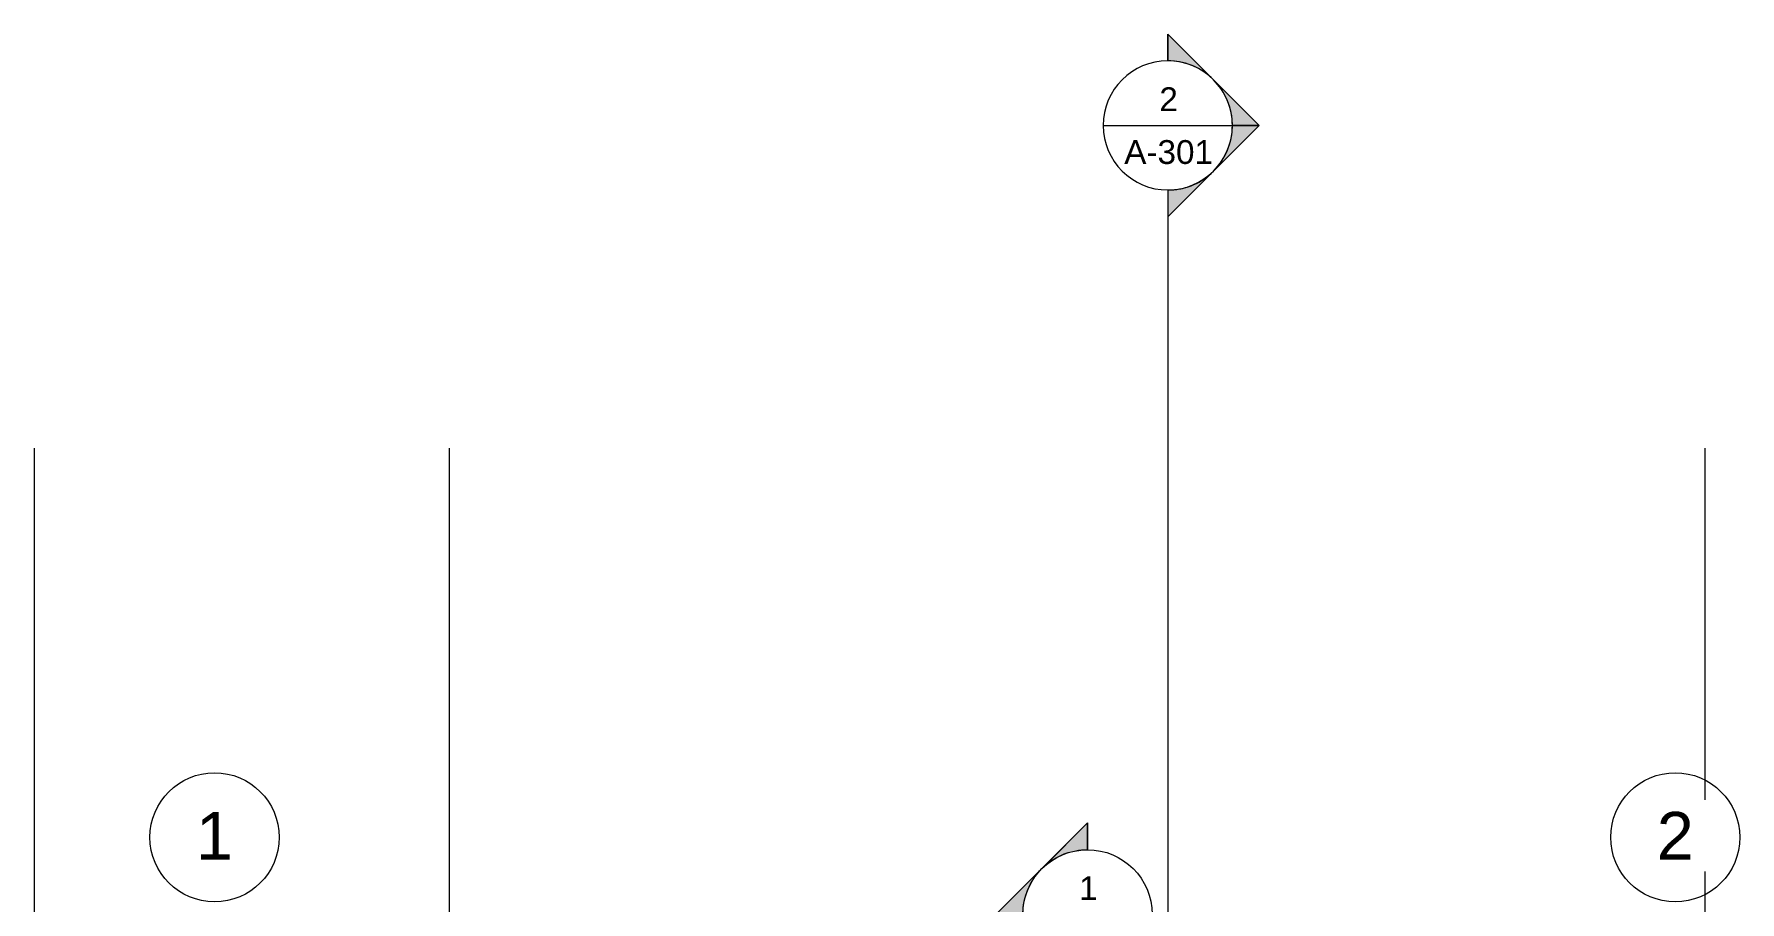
# Model space of a CAD drawing. Header units: inches. Extents: x 21806 to 26875, y -23174 to -20350.
# Drawn here: x 21983 to 22828, y -20780 to -20350 of the extents above; entities that cross this region are included whole.
import ezdxf

# ---------------------------------------------------------------- set-up
doc = ezdxf.new("R2010")
doc.units = ezdxf.units.IN
doc.header["$MEASUREMENT"] = 0
for name, color, linetype, lineweight in [('A-DETL', 90, 'Continuous', 9), ('Conc', 7, 'Continuous', 9), ('EOP-PR', 4, 'Continuous', 9), ('G-ANNO-SYMB', 111, 'Continuous', 9), ('S-GRID-IDEN', 1, 'Continuous', 9)]:
    doc.layers.add(name, color=color, linetype=linetype, lineweight=lineweight)
doc.styles.add('Arial', font='arial.ttf', dxfattribs={"height": 11.802395})
doc.styles.add('Arial_1', font='arial.ttf', dxfattribs={"height": 23.60479})

# ---------------------------------------------------------------- blocks, each defined once
blk = doc.blocks.new('Grid - Grid Head - Circle-14747-First Floor Plan')
at = {"layer": 'S-GRID-IDEN'}
blk.add_circle((0, 0), 0.25, dxfattribs=at)
blk = doc.blocks.new('Section - Section Head - Filled-1526-First Floor Plan')
at = {"layer": 'G-ANNO-SYMB'}
h = blk.add_hatch(color=256, dxfattribs=at)
edge = h.paths.add_edge_path(flags=0)
edge.add_line((-0.4268, 0.1768), (-0.25, 0.3536))
edge.add_line((-0.25, 0.3536), (-0.25, 0.25))
edge.add_arc((-0.25, 0), 0.25, 90, 135)
h = blk.add_hatch(color=256, dxfattribs=at)
edge = h.paths.add_edge_path(flags=0)
edge.add_arc((-0.25, 0), 0.25, 45, 90)
edge.add_line((-0.25, 0.25), (-0.25, 0.3536))
edge.add_line((-0.25, 0.3536), (-0.0732, 0.1768))
h = blk.add_hatch(color=256, dxfattribs=at)
edge = h.paths.add_edge_path(flags=0)
edge.add_arc((-0.25, 0), 0.2503, 137.9216, 180)
edge.add_line((-0.5003, 0), (-0.6036, 0))
edge.add_line((-0.6036, 0), (-0.4358, 0.1678))
h = blk.add_hatch(color=256, dxfattribs=at)
edge = h.paths.add_edge_path(flags=0)
edge.add_line((-0.0642, 0.1678), (0.1036, 0))
edge.add_line((0.1036, 0), (0.0003, 0))
edge.add_arc((-0.25, 0), 0.2503, 0, 42.0784)
for p, q in [((-0.25, 0.3536), (-0.6036, 0)), ((-0.25, 0.3536), (-0.4268, 0.1768)), ((-0.25, 0.3536), (0.1036, 0)), ((-0.25, 0.25), (-0.25, 0.3536)), ((-0.0732, 0.1768), (-0.25, 0.3536)), ((-0.25, 0.3536), (-0.25, 0.25)), ((-0.4358, 0.1678), (-0.6036, 0)), ((0.1036, 0), (-0.0642, 0.1678)), ((-0.6036, 0), (-0.5003, 0)), ((0.0003, 0), (0.1036, 0)), ((-0.5, 0), (-0.6036, 0)), ((0, 0), (0.1036, 0))]:
    blk.add_line(p, q, dxfattribs=at)
for radius, start, end in [(0.25, 360, 180), (0.25, 90, 135), (0.25, 45, 90), (0.2503, 137.9216, 180), (0.2503, 0, 42.0784), (0.25, 180, 360)]:
    blk.add_arc((-0.25, 0), radius, start, end, dxfattribs=at)

msp = doc.modelspace()

# ---------------------------------------------------------------- linework, layer by layer
at = {"layer": 'A-DETL'}
msp.add_line((22189.02, -20889.05), (22189.02, -20555), dxfattribs=at)
at = {"layer": 'Conc'}
msp.add_line((21983.24, -20555), (21983.24, -21481.43), dxfattribs=at)
at = {"layer": 'EOP-PR'}
msp.add_line((22811.24, -20887.55), (22811.24, -20555), dxfattribs=at)
at = {"layer": 'G-ANNO-SYMB'}
for p, q in [((22512.94, -20395.1), (22576.94, -20395.1)), ((22544.94, -20427.1), (22544.94, -23161.87))]:
    msp.add_line(p, q, dxfattribs=at)

# ---------------------------------------------------------------- block references
at = {"layer": 'G-ANNO-SYMB', "xscale": 127.9999999999999, "yscale": 127.9999999999999, "zscale": 127.9999999999999, "rotation": 269.9999999999996}
msp.add_blockref('Section - Section Head - Filled-1526-First Floor Plan', (22544.94, -20427.1), dxfattribs=at)
at = {"layer": 'G-ANNO-SYMB', "extrusion": (0, 0, -1), "xscale": 127.9999999999999, "yscale": 127.9999999999999, "zscale": 127.9999999999999, "rotation": 270.0000000000003}
msp.add_blockref('Section - Section Head - Filled-1526-First Floor Plan', (-22505.17, -20818.08), dxfattribs=at)
at = {"layer": 'S-GRID-IDEN', "xscale": 127.9999999999999, "yscale": 127.9999999999999, "zscale": 127.9999999999999}
for p in [(22072.64, -20747.92), (22796.39, -20747.92)]:
    msp.add_blockref('Grid - Grid Head - Circle-14747-First Floor Plan', p, dxfattribs=at)

# ---------------------------------------------------------------- texts
at = {"layer": 'G-ANNO-SYMB', "attachment_point": 2, "line_spacing_factor": 0.938532, "style": 'Arial'}
for s, insert, char_height, width in [('2', (22545.35, -20376.21), 11.8, 10.944), ('A-301', (22545.35, -20402.39), 11.802, 52.416), ('1', (22505.58, -20767.19), 11.8, 10.944)]:
    msp.add_mtext(s, dxfattribs=dict(at, insert=insert, char_height=char_height, width=width))

# ---------------------------------------------------------------- next in the draw order: texts
at = {"layer": 'S-GRID-IDEN', "char_height": 23.6, "width": 21.888, "attachment_point": 2, "line_spacing_factor": 0.938532, "style": 'Arial_1', "bg_fill": 3, "box_fill_scale": 1.25, "bg_fill_color": 0, "bg_fill_transparency": 0}
for s, insert in [('1', (22072.63, -20735.34)), ('2', (22796.38, -20735.34))]:
    msp.add_mtext(s, dxfattribs=dict(at, insert=insert))

doc.saveas('drawing.dxf')
